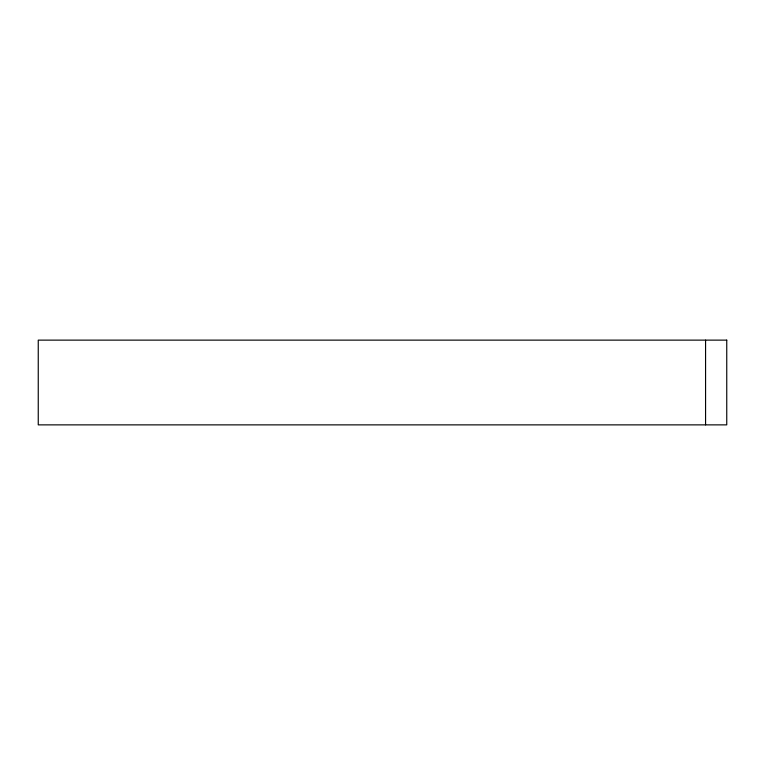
<?xml version="1.0" encoding="UTF-8"?>
<svg xmlns="http://www.w3.org/2000/svg" width="765" height="765" viewBox="0 0 765 765"><rect width="100%" height="100%" fill="white"/><g stroke="black" fill="none" stroke-linecap="round" stroke-linejoin="round"><path stroke-width="1.15" d="M705.569 340.129L705.569 424.871M726.75 340.129L38.25 340.129L38.25 424.871L726.75 424.871L726.75 340.129"/></g></svg>
